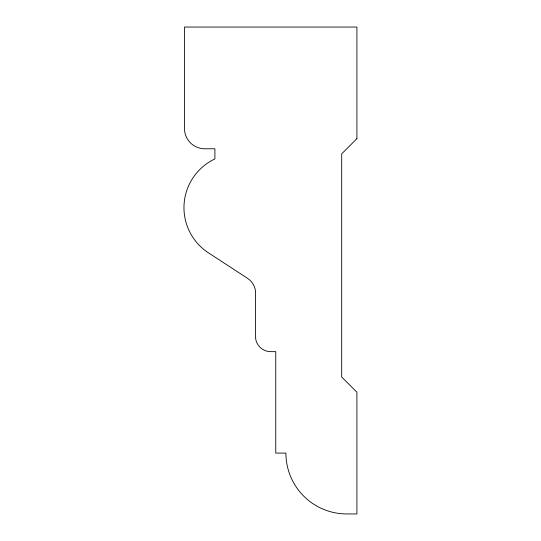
<?xml version="1.0" encoding="UTF-8"?>
<svg xmlns="http://www.w3.org/2000/svg" width="541" height="541" viewBox="0 0 541 541"><rect width="100%" height="100%" fill="white"/><g stroke="black" fill="none" stroke-linecap="round" stroke-linejoin="round"><path stroke-width="0.81" d="M356.911 138.631L341.696 153.847L341.696 377.009L356.911 392.225L356.911 513.95L346.767 513.95A60.863 60.863 0 0 1 285.905 453.088L275.761 453.088L275.761 351.65L270.689 351.65A15.216 15.216 0 0 1 255.474 336.434L255.474 290.788A17.934 17.934 0 0 0 247.514 278.304L208.42 252.816A53.89 53.89 0 0 1 214.899 158.919L214.899 148.775L204.755 148.775A20.288 20.288 0 0 1 184.467 128.488L184.467 27.05L356.911 27.05L356.911 138.631"/></g></svg>
